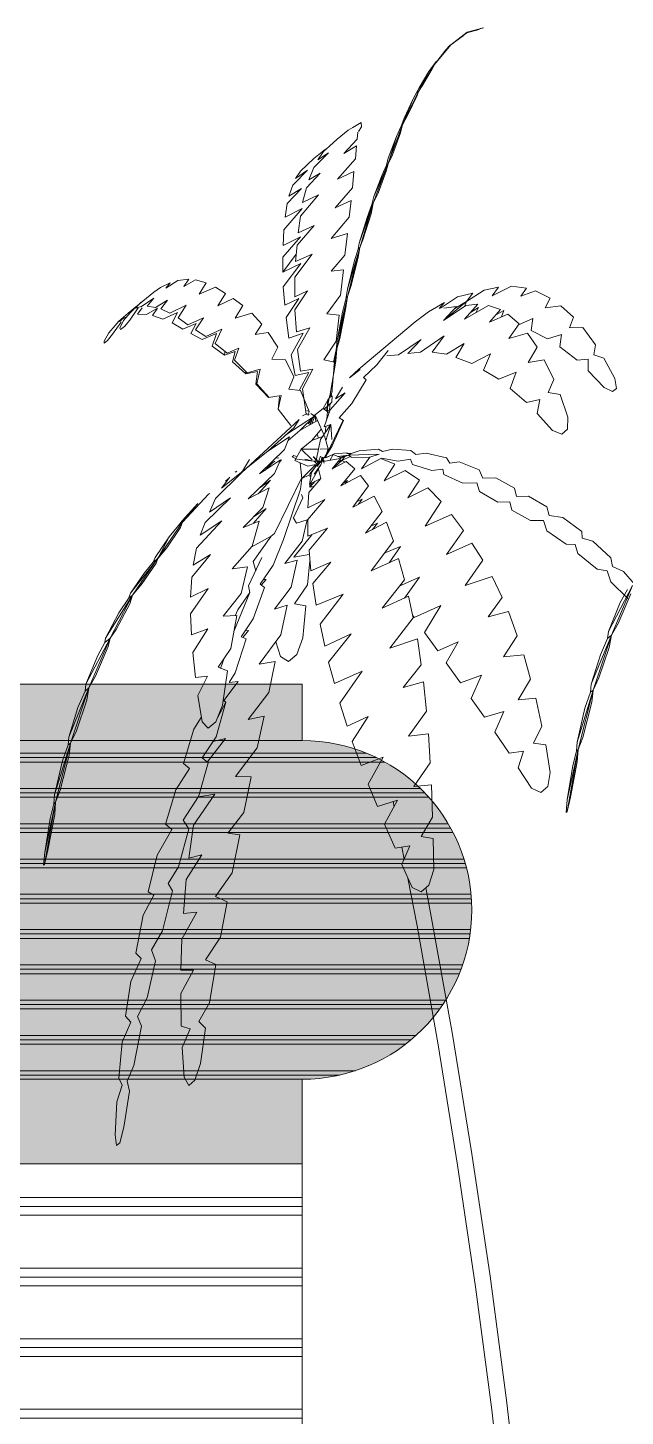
# Model space of a CAD drawing. Header units: inches. Extents: x 4 to 844, y 19 to 530.
# Drawn here: x 47.752 to 49.866, y 159.29 to 164.21 of the extents above; entities that cross this region are included whole.
import ezdxf

# ---------------------------------------------------------------- set-up
doc = ezdxf.new("R2010")
doc.units = ezdxf.units.IN
doc.header["$MEASUREMENT"] = 0
doc.layers.add('HH9B', color=103, linetype='Continuous')

msp = doc.modelspace()

# ---------------------------------------------------------------- hatches: boundary and pattern name
at = {"lineweight": 0, "true_color": 0x293189}
h = msp.add_hatch(color=177, dxfattribs=at)
h.dxf.hatch_style = 1
h.paths.add_polyline_path([(48.72299, 161.88397), (18.32299, 161.88397), (18.32299, 161.68397), (48.72299, 161.68397)])
h.paths.add_polyline_path([(48.72299, 160.48397), (18.32299, 160.48397), (18.32299, 160.18397), (48.72299, 160.18397)])
at = {"lineweight": 0}
h = msp.add_hatch(color=256, dxfattribs=at)
h.dxf.hatch_style = 1
h.paths.add_polyline_path([(48.72299, 160.48397, 1), (48.72299, 161.68397), (18.32299, 161.68397, 1), (18.32299, 160.48397)])
at = {"lineweight": 0, "true_color": 0x4554a5}
h = msp.add_hatch(dxfattribs=at)
h.set_pattern_fill('PLAST', color=175, scale=0.5)
h.set_pattern_definition([(0, (-119.41496, 135.10793), (0, 0.125), []), (0, (-119.41496, 135.12356), (0, 0.125), []), (0, (-119.41496, 135.13918), (0, 0.125), [])])
h.paths.add_polyline_path([(48.72299, 160.48397, 1), (48.72299, 161.68397), (18.32299, 161.68397, 1), (18.32299, 160.48397)])
at = {"lineweight": 0, "true_color": 0x293189}
h = msp.add_hatch(dxfattribs=at)
h.set_pattern_fill('PLAST', color=177)
h.set_pattern_definition([(0, (-120.44203, 117.00182), (0, 0.25), []), (0, (-120.44203, 117.03307), (0, 0.25), []), (0, (-120.44203, 117.06432), (0, 0.25), [])])
h.paths.add_polyline_path([(18.32299, 160.18397), (18.32299, 157.18397), (48.72299, 157.18397), (48.72299, 160.18397)])
h.paths.add_polyline_path([(39.52299, 159.38397), (43.52299, 159.38397), (43.52299, 158.18397), (39.52299, 158.18397)], flags=16)
h.paths.add_polyline_path([(39.57299, 159.33397), (43.47299, 159.33397), (43.47299, 158.23397), (39.57299, 158.23397)], flags=0)
h.paths.add_polyline_path([(28.82299, 159.38397), (28.82299, 158.18397), (27.82299, 158.18397), (27.82299, 159.38397)], flags=16)
h.paths.add_polyline_path([(28.77299, 159.33397), (28.77299, 158.23397), (27.87299, 158.23397), (27.87299, 159.33397)], flags=0)
h.paths.add_polyline_path([(26.82299, 159.38397), (26.82299, 158.18397), (24.82299, 158.18397), (24.82299, 159.38397)], flags=16)
h.paths.add_polyline_path([(26.77299, 159.33397), (26.77299, 158.23397), (24.87299, 158.23397), (24.87299, 159.33397)], flags=0)
h.paths.add_polyline_path([(45.52299, 159.38397), (47.52299, 159.38397), (47.52299, 158.18397), (45.52299, 158.18397)], flags=16)
h.paths.add_polyline_path([(45.57299, 159.33397), (47.47299, 159.33397), (47.47299, 158.23397), (45.57299, 158.23397)], flags=0)
h.paths.add_polyline_path([(23.82299, 159.38397), (23.82299, 158.18397), (21.82299, 158.18397), (21.82299, 159.38397)], flags=16)
h.paths.add_polyline_path([(23.77299, 159.33397), (23.77299, 158.23397), (21.87299, 158.23397), (21.87299, 159.33397)], flags=0)
h.paths.add_polyline_path([(20.82299, 159.38397), (20.82299, 158.18397), (18.82299, 158.18397), (18.82299, 159.38397)], flags=16)
h.paths.add_polyline_path([(20.77299, 159.33397), (20.77299, 158.23397), (18.87299, 158.23397), (18.87299, 159.33397)], flags=0)

# ---------------------------------------------------------------- linework, layer by layer
at = {"lineweight": 0}
for p, q in [((18.32299, 161.88397), (48.72299, 161.88397)), ((48.72299, 161.88397), (48.72299, 161.68397)), ((18.32299, 161.68397), (48.72299, 161.68397)), ((18.32299, 160.48397), (48.72299, 160.48397)), ((18.32299, 160.48397), (48.72299, 160.48397)), ((18.32299, 160.18397), (48.72299, 160.18397))]:
    msp.add_line(p, q, dxfattribs=at)
at = {"color": 40, "lineweight": 0, "true_color": 0xf8d731}
msp.add_line((48.72299, 160.48397), (48.72299, 156.73397), dxfattribs=at)
at = {"lineweight": 0}
msp.add_arc((48.72299, 161.08397), 0.6, 270, 90, dxfattribs=at)
at = {"layer": 'HH9B', "lineweight": 0}
for p, q in [((49.24574, 164.14669), (49.29207, 164.18147)), ((49.30531, 164.19157), (49.24795, 164.14782)), ((49.24869, 164.14894), (49.30678, 164.19381)), ((49.30678, 164.19381), (49.29869, 164.18708)), ((49.34942, 164.20391), (49.30531, 164.19157)), ((49.30531, 164.19157), (49.30678, 164.19381)), ((49.30678, 164.19381), (49.36413, 164.20952)), ((49.36413, 164.20952), (49.3531, 164.20728)), ((49.36413, 164.20952), (49.36266, 164.2084)), ((49.36266, 164.2084), (49.36413, 164.20952)), ((49.19059, 164.07938), (49.24869, 164.14894)), ((49.23104, 164.13099), (49.19059, 164.07938)), ((49.24574, 164.14669), (49.23104, 164.13099)), ((49.19059, 164.07938), (49.13397, 163.98402)), ((49.17148, 164.0547), (49.19795, 164.09172)), ((49.18324, 164.06367), (49.19059, 164.07938)), ((49.19059, 164.07938), (49.18618, 164.07489)), ((49.19059, 164.07938), (49.20898, 164.1007)), ((49.13397, 163.98402), (49.17148, 164.0547)), ((49.13692, 163.99636), (49.17148, 164.0547)), ((49.14942, 164.00758), (49.18324, 164.06367)), ((49.07809, 163.86509), (49.13397, 163.98402)), ((49.12956, 163.96943), (49.09721, 163.90099)), ((49.11559, 163.95821), (49.13692, 163.99636)), ((49.13397, 163.98402), (49.12736, 163.97953)), ((49.13397, 163.98402), (49.12956, 163.96943)), ((49.14942, 164.00758), (49.13397, 163.98402)), ((49.07809, 163.86509), (49.11559, 163.95821)), ((49.08324, 163.88865), (49.11559, 163.95821)), ((48.93176, 163.87407), (48.90235, 163.85612)), ((48.93323, 163.85836), (48.93176, 163.87407)), ((49.08324, 163.88865), (49.07294, 163.86061)), ((49.09721, 163.90099), (49.07809, 163.86509)), ((48.88544, 163.84714), (48.84646, 163.81461)), ((48.88544, 163.84714), (48.90235, 163.85612)), ((48.92, 163.83929), (48.91779, 163.81461)), ((48.93323, 163.85836), (48.9222, 163.84153)), ((48.97441, 163.58798), (49.07809, 163.86509)), ((49.02662, 163.7271), (49.05677, 163.8247)), ((49.05677, 163.8247), (49.02735, 163.74729)), ((49.07074, 163.83705), (49.04206, 163.75963)), ((49.05677, 163.8247), (49.07294, 163.86061)), ((49.07809, 163.86509), (49.07074, 163.83705)), ((49.07294, 163.86061), (49.07809, 163.86509)), ((48.80529, 163.77983), (48.76411, 163.74617)), ((48.77808, 163.74168), (48.79867, 163.77085)), ((48.79867, 163.77085), (48.81926, 163.78993)), ((48.80455, 163.77646), (48.80529, 163.77983)), ((48.81926, 163.78993), (48.84646, 163.81461)), ((48.91779, 163.81461), (48.86999, 163.76412)), ((48.86999, 163.76412), (48.91485, 163.79105)), ((48.91117, 163.74505), (48.91485, 163.79105)), ((48.76411, 163.74617), (48.71631, 163.70129)), ((48.76411, 163.71476), (48.81558, 163.76637)), ((48.81558, 163.76637), (48.77808, 163.74168)), ((48.84793, 163.67325), (48.91117, 163.74505)), ((49.02662, 163.7271), (48.97662, 163.61154)), ((49.00529, 163.68895), (49.02074, 163.72261)), ((49.02662, 163.7271), (49.02, 163.70129)), ((49.02735, 163.74729), (49.02074, 163.72261)), ((49.02074, 163.72261), (49.02662, 163.7271)), ((49.04206, 163.75963), (49.02662, 163.7271)), ((48.6891, 163.65193), (48.74131, 163.70466)), ((48.74131, 163.70466), (48.6994, 163.67549)), ((48.71631, 163.70129), (48.6994, 163.67549)), ((48.78617, 163.69456), (48.73764, 163.64295)), ((48.74646, 163.671), (48.76411, 163.71476)), ((48.78617, 163.69456), (48.74646, 163.671)), ((48.90602, 163.70017), (48.84793, 163.67325)), ((48.90602, 163.70017), (48.90088, 163.64295)), ((48.97662, 163.61154), (49.00529, 163.68895)), ((49.02, 163.70129), (48.99132, 163.62388)), ((48.66999, 163.58686), (48.71999, 163.63959)), ((48.67587, 163.61266), (48.6891, 163.65193)), ((48.71999, 163.63959), (48.67587, 163.61266)), ((48.7244, 163.59023), (48.73764, 163.64295)), ((48.90088, 163.64295), (48.83985, 163.57115)), ((48.99132, 163.62388), (48.97441, 163.58798)), ((48.66263, 163.53862), (48.66999, 163.58686)), ((48.71631, 163.54198), (48.78028, 163.61715)), ((48.78028, 163.61715), (48.7244, 163.59023)), ((48.83985, 163.57115), (48.89647, 163.59808)), ((48.88323, 163.28282), (48.97441, 163.58798)), ((48.88911, 163.53862), (48.89647, 163.59808)), ((48.97441, 163.58798), (48.92441, 163.44662)), ((48.95235, 163.5375), (48.96926, 163.58349)), ((48.97441, 163.58798), (48.96632, 163.54984)), ((48.96926, 163.58349), (48.97662, 163.61154)), ((48.97441, 163.58798), (48.96926, 163.58349)), ((48.65822, 163.49374), (48.72293, 163.56891)), ((48.72293, 163.56891), (48.66263, 163.53862)), ((48.70896, 163.48252), (48.71631, 163.54198)), ((48.82514, 163.46345), (48.88911, 163.53862)), ((48.92441, 163.44662), (48.95235, 163.5375)), ((48.96632, 163.54984), (48.93764, 163.45784)), ((48.65822, 163.49374), (48.65601, 163.43764)), ((48.76558, 163.50945), (48.70455, 163.43877)), ((48.70896, 163.48252), (48.76558, 163.50945)), ((48.82514, 163.46345), (48.88323, 163.48028)), ((48.88323, 163.48028), (48.87367, 163.40399)), ((48.65454, 163.39726), (48.71705, 163.46906)), ((48.65601, 163.43764), (48.71705, 163.46906)), ((48.70455, 163.43877), (48.6994, 163.38155)), ((48.92735, 163.43091), (48.88323, 163.25702)), ((48.92441, 163.44662), (48.92073, 163.4253)), ((48.92073, 163.4253), (48.92735, 163.43091)), ((48.92147, 163.39613), (48.92735, 163.43091)), ((48.93764, 163.45784), (48.92735, 163.43091)), ((48.7016, 163.40735), (48.65454, 163.3434)), ((48.65454, 163.3434), (48.65454, 163.39726)), ((48.69646, 163.32545), (48.75822, 163.40735)), ((48.6994, 163.38155), (48.75822, 163.40735)), ((48.82587, 163.34677), (48.87367, 163.40399)), ((48.90823, 163.38492), (48.88323, 163.28282)), ((48.89499, 163.29292), (48.92147, 163.39613)), ((48.92073, 163.4253), (48.90823, 163.38492)), ((48.71852, 163.37482), (48.65454, 163.3434)), ((48.65601, 163.2918), (48.71852, 163.37482)), ((48.86926, 163.35238), (48.82587, 163.34677)), ((48.85896, 163.26263), (48.86926, 163.35238)), ((48.22144, 163.28955), (48.19717, 163.27272)), ((48.256, 163.30638), (48.22144, 163.28955)), ((48.28321, 163.31423), (48.23982, 163.28731)), ((48.23982, 163.28731), (48.256, 163.30638)), ((48.32218, 163.31872), (48.28321, 163.31423)), ((48.30379, 163.29292), (48.32218, 163.31872)), ((48.34497, 163.31648), (48.30379, 163.29292)), ((48.38321, 163.30638), (48.34497, 163.31648)), ((48.35821, 163.26599), (48.38321, 163.30638)), ((48.35821, 163.26599), (48.41556, 163.29067)), ((48.41556, 163.29067), (48.45159, 163.26824)), ((48.66116, 163.22673), (48.65601, 163.2918)), ((48.69646, 163.2559), (48.69646, 163.32545)), ((48.87882, 163.25365), (48.88323, 163.28282)), ((48.88323, 163.25702), (48.89499, 163.29292)), ((49.30383, 163.23907), (49.36634, 163.27946)), ((49.41781, 163.29067), (49.36634, 163.27946)), ((49.4634, 163.29404), (49.39501, 163.25926)), ((49.41781, 163.29067), (49.39501, 163.25926)), ((49.51634, 163.28731), (49.4634, 163.29404)), ((49.49649, 163.25814), (49.51634, 163.28731)), ((48.19717, 163.27272), (48.10673, 163.19868)), ((48.11408, 163.1998), (48.15452, 163.23794)), ((48.15452, 163.22224), (48.19791, 163.25141)), ((48.19791, 163.25141), (48.17438, 163.22336)), ((48.2457, 163.24468), (48.20306, 163.21887)), ((48.22217, 163.21326), (48.2457, 163.24468)), ((48.42439, 163.22448), (48.45159, 163.26824)), ((48.47807, 163.25029), (48.42439, 163.22448)), ((48.47807, 163.25029), (48.51263, 163.2256)), ((48.71043, 163.25029), (48.66116, 163.22673)), ((48.66557, 163.18297), (48.71043, 163.25029)), ((48.69646, 163.2559), (48.74205, 163.27721)), ((48.74205, 163.27721), (48.69719, 163.2099)), ((48.85896, 163.26263), (48.81043, 163.19643)), ((48.88323, 163.25702), (48.84573, 163.0719)), ((48.84646, 163.10107), (48.88323, 163.25702)), ((48.86558, 163.20204), (48.87882, 163.25365)), ((48.88323, 163.25702), (48.87661, 163.21102)), ((48.88323, 163.25702), (48.87882, 163.25365)), ((49.17001, 163.20317), (49.22589, 163.2357)), ((49.22589, 163.2357), (49.20751, 163.21438)), ((49.27295, 163.2559), (49.21268, 163.21562)), ((49.30383, 163.23907), (49.25016, 163.19419)), ((49.26266, 163.21438), (49.30383, 163.23907)), ((49.32663, 163.26936), (49.27295, 163.2559)), ((49.29722, 163.22224), (49.30383, 163.23907)), ((49.34428, 163.23009), (49.29722, 163.17736)), ((49.34428, 163.23009), (49.30236, 163.2256)), ((49.30383, 163.23907), (49.32663, 163.26936)), ((49.5487, 163.27721), (49.49649, 163.25814)), ((49.60017, 163.25141), (49.5487, 163.27721)), ((49.58326, 163.21663), (49.60017, 163.25141)), ((48.10673, 163.19868), (48.07437, 163.16951)), ((48.07658, 163.16839), (48.09202, 163.18185)), ((48.08982, 163.17287), (48.11408, 163.1998)), ((48.09202, 163.18185), (48.10011, 163.18409)), ((48.14202, 163.21663), (48.11335, 163.174)), ((48.13541, 163.22112), (48.12879, 163.21663)), ((48.14202, 163.21663), (48.1332, 163.21551)), ((48.15452, 163.22224), (48.13467, 163.21663)), ((48.15599, 163.21775), (48.13982, 163.19531)), ((48.13982, 163.19531), (48.17217, 163.19307)), ((48.17217, 163.19307), (48.21041, 163.21551)), ((48.20306, 163.21887), (48.17438, 163.22336)), ((48.21041, 163.21551), (48.1935, 163.1897)), ((48.22953, 163.17736), (48.1935, 163.1897)), ((48.25453, 163.19868), (48.22217, 163.21326)), ((48.22953, 163.17736), (48.281, 163.20092)), ((48.25453, 163.19868), (48.31188, 163.22673)), ((48.281, 163.20092), (48.26262, 163.1639)), ((48.31188, 163.22673), (48.28394, 163.18185)), ((48.28394, 163.18185), (48.3185, 163.15717)), ((48.3185, 163.15717), (48.37292, 163.18185)), ((48.37292, 163.18185), (48.34497, 163.13922)), ((48.51263, 163.2256), (48.48542, 163.18073)), ((48.48542, 163.18073), (48.54425, 163.19868)), ((48.54425, 163.19868), (48.57954, 163.15941)), ((48.67587, 163.11005), (48.66557, 163.18297)), ((48.70234, 163.13248), (48.69719, 163.2099)), ((48.81043, 163.19643), (48.85308, 163.19082)), ((48.84279, 163.09883), (48.85308, 163.19082)), ((48.84646, 163.10107), (48.86558, 163.20204)), ((48.87661, 163.21102), (48.85602, 163.10892)), ((49.12221, 163.16726), (49.17001, 163.20317)), ((49.30236, 163.2256), (49.22295, 163.17175)), ((49.22295, 163.17175), (49.26927, 163.22224)), ((49.26927, 163.22224), (49.22442, 163.21551)), ((49.25016, 163.19419), (49.23324, 163.18297)), ((49.24354, 163.18521), (49.25016, 163.19419)), ((49.29722, 163.17736), (49.38178, 163.2256)), ((49.31854, 163.20092), (49.34648, 163.21887)), ((49.34648, 163.21887), (49.33766, 163.1998)), ((49.38178, 163.2256), (49.42443, 163.21102)), ((49.42443, 163.21102), (49.38619, 163.16614)), ((49.38619, 163.16614), (49.45016, 163.19531)), ((49.40825, 163.19195), (49.43619, 163.20765)), ((49.43619, 163.20765), (49.4281, 163.18521)), ((49.45016, 163.19531), (49.49061, 163.16053)), ((49.4884, 163.15717), (49.53914, 163.17961)), ((49.53326, 163.13697), (49.53914, 163.17961)), ((49.63841, 163.22448), (49.58326, 163.21663)), ((49.68253, 163.18409), (49.63841, 163.22448)), ((49.66855, 163.14595), (49.68253, 163.18409)), ((48.03834, 163.12912), (48.06114, 163.15492)), ((48.05158, 163.12351), (48.08173, 163.16614)), ((48.07437, 163.16951), (48.06114, 163.15492)), ((48.08173, 163.16614), (48.07658, 163.16839)), ((48.07732, 163.14483), (48.08982, 163.17287)), ((48.07732, 163.14483), (48.08026, 163.14034)), ((48.08026, 163.14034), (48.09423, 163.15156)), ((48.11335, 163.174), (48.09423, 163.15156)), ((48.26262, 163.1639), (48.30012, 163.14146)), ((48.30012, 163.14146), (48.34791, 163.16165)), ((48.34791, 163.16165), (48.3288, 163.12575)), ((48.34497, 163.13922), (48.38174, 163.11566)), ((48.38174, 163.11566), (48.43836, 163.14146)), ((48.41483, 163.09097), (48.43836, 163.14146)), ((48.55675, 163.12239), (48.57954, 163.15941)), ((48.70234, 163.13248), (48.7494, 163.14595)), ((48.7494, 163.14595), (48.70675, 163.06966)), ((48.92367, 163.0001), (49.12221, 163.16726)), ((49.45384, 163.10892), (49.49061, 163.16053)), ((49.59135, 163.1078), (49.53326, 163.13697)), ((49.71635, 163.14707), (49.66855, 163.14595)), ((49.76121, 163.08649), (49.71635, 163.14707)), ((48.02217, 163.09883), (48.03834, 163.12912)), ((48.02217, 163.0921), (48.0332, 163.10107)), ((48.02217, 163.09883), (48.02217, 163.0921)), ((48.0332, 163.10107), (48.05158, 163.12351)), ((48.3288, 163.12575), (48.3685, 163.10556)), ((48.3685, 163.10556), (48.41924, 163.12575)), ((48.41924, 163.12575), (48.4038, 163.08088)), ((48.45674, 163.05619), (48.41483, 163.09097)), ((48.60234, 163.13024), (48.55675, 163.12239)), ((48.6369, 163.07751), (48.60234, 163.13024)), ((48.72661, 163.12688), (48.67587, 163.11005)), ((48.68396, 163.05059), (48.72661, 163.12688)), ((48.84279, 163.09883), (48.7994, 163.03263)), ((48.84646, 163.10107), (48.84279, 163.06854)), ((48.84573, 163.0719), (48.85602, 163.10892)), ((49.06412, 163.05059), (49.14353, 163.10556)), ((49.09647, 163.05507), (49.14353, 163.10556)), ((49.22515, 163.1179), (49.14133, 163.06068)), ((49.22515, 163.1179), (49.18251, 163.05956)), ((49.23398, 163.05283), (49.29648, 163.09097)), ((49.29648, 163.09097), (49.26633, 163.04161)), ((49.52075, 163.12688), (49.45384, 163.10892)), ((49.55384, 163.07751), (49.52075, 163.12688)), ((49.64061, 163.12239), (49.59135, 163.1078)), ((49.64061, 163.12239), (49.63473, 163.07863)), ((49.75459, 163.05059), (49.76121, 163.08649)), ((48.4038, 163.08088), (48.44792, 163.04946)), ((48.44792, 163.04946), (48.48542, 163.06293)), ((48.44865, 163.0618), (48.44792, 163.04946)), ((48.49866, 163.07415), (48.45674, 163.05619)), ((48.47586, 163.0259), (48.48542, 163.06293)), ((48.48321, 163.03151), (48.49866, 163.07415)), ((48.61557, 163.03488), (48.6369, 163.07751)), ((48.61557, 163.03488), (48.66337, 163.03263)), ((48.66337, 163.03263), (48.69278, 162.97317)), ((48.69793, 162.97766), (48.68396, 163.05059)), ((48.70675, 163.06966), (48.71631, 162.99225)), ((48.7994, 163.03263), (48.8369, 163.02478)), ((48.84279, 163.06854), (48.83323, 163.02478)), ((48.8347, 163.00683), (48.84573, 163.0719)), ((48.84573, 163.0719), (48.83617, 163.02142)), ((48.84132, 163.02815), (48.84573, 163.0719)), ((48.84279, 163.06854), (48.84573, 163.0719)), ((48.98691, 163.01581), (49.02662, 163.06629)), ((49.02221, 163.04722), (49.06412, 163.05059)), ((49.14133, 163.06068), (49.09647, 163.05507)), ((49.18251, 163.05956), (49.23398, 163.05283)), ((49.26633, 163.04161), (49.32295, 163.02029)), ((49.32295, 163.02029), (49.38913, 163.05395)), ((49.36487, 162.99673), (49.38913, 163.05395)), ((49.52223, 163.02366), (49.55384, 163.07751)), ((49.57958, 163.03263), (49.52223, 163.02366)), ((49.61341, 162.96308), (49.57958, 163.03263)), ((49.63473, 163.07863), (49.69576, 163.03151)), ((49.73473, 163.03488), (49.69576, 163.03151)), ((49.73473, 163.03488), (49.73547, 162.99449)), ((49.78988, 163.03937), (49.75459, 163.05059)), ((49.82886, 162.96644), (49.78988, 163.03937)), ((48.52366, 162.98327), (48.47586, 163.0259)), ((48.52807, 162.98664), (48.48321, 163.03151)), ((48.52366, 162.98327), (48.5641, 162.99112)), ((48.52366, 162.99), (48.52366, 162.98327)), ((48.57366, 163.0001), (48.52807, 162.98664)), ((48.5641, 162.99112), (48.55895, 162.94625)), ((48.56189, 162.94849), (48.57366, 163.0001)), ((48.74572, 162.98776), (48.69793, 162.97766)), ((48.7119, 162.92381), (48.74572, 162.98776)), ((48.71631, 162.99225), (48.76043, 163.0001)), ((48.76043, 163.0001), (48.72366, 162.93054)), ((48.84132, 163.02815), (48.8222, 162.91147)), ((48.8369, 163.02478), (48.82734, 162.91596)), ((48.88985, 162.96869), (48.92367, 163.0001)), ((48.92808, 162.99898), (48.88985, 162.96869)), ((48.98691, 163.01581), (48.93985, 162.96981)), ((49.41854, 162.9642), (49.36487, 162.99673)), ((49.48031, 162.98888), (49.41854, 162.9642)), ((49.45899, 162.93166), (49.48031, 162.98888)), ((49.73547, 162.99449), (49.79135, 162.93503)), ((48.55895, 162.94625), (48.60381, 162.89913)), ((48.60528, 162.90025), (48.56189, 162.94849)), ((48.67513, 162.92942), (48.69278, 162.97317)), ((48.86558, 162.93615), (48.84058, 162.89464)), ((48.94941, 162.96195), (48.89867, 162.87781)), ((48.94941, 162.96195), (48.93985, 162.96981)), ((49.59355, 162.91708), (49.61341, 162.96308)), ((49.79135, 162.93503), (49.82077, 162.92044)), ((49.83474, 162.93166), (49.82886, 162.96644)), ((48.60381, 162.89913), (48.60307, 162.90137)), ((48.60381, 162.89913), (48.64793, 162.90698)), ((48.64793, 162.90698), (48.63763, 162.85874)), ((48.64204, 162.90249), (48.63763, 162.85874)), ((48.71631, 162.92381), (48.67513, 162.92942)), ((48.74719, 162.84976), (48.71631, 162.92381)), ((48.72366, 162.93054), (48.7369, 162.84079)), ((48.82734, 162.91596), (48.79646, 162.86098)), ((48.81779, 162.89913), (48.81043, 162.85088)), ((48.81264, 162.87332), (48.81411, 162.8924)), ((48.8222, 162.91147), (48.81411, 162.87557)), ((48.81926, 162.89913), (48.82882, 162.90586)), ((48.8222, 162.85537), (48.87514, 162.91596)), ((48.82661, 162.91483), (48.82587, 162.90361)), ((48.82882, 162.92157), (48.82734, 162.92044)), ((48.82734, 162.91596), (48.82808, 162.91708)), ((48.82882, 162.90586), (48.82734, 162.88342)), ((48.82808, 162.91708), (48.82882, 162.92157)), ((48.84058, 162.89464), (48.87514, 162.91596)), ((49.51634, 162.8823), (49.45899, 162.93166)), ((49.56414, 162.8924), (49.51634, 162.8823)), ((49.55384, 162.84303), (49.56414, 162.8924)), ((49.63547, 162.91035), (49.59355, 162.91708)), ((49.66341, 162.82957), (49.63547, 162.91035)), ((49.83474, 162.93166), (49.82077, 162.92044)), ((48.63763, 162.85874), (48.63763, 162.85762)), ((48.63763, 162.85762), (48.68249, 162.8004)), ((48.63763, 162.85762), (48.63763, 162.85762)), ((48.72366, 162.83406), (48.73984, 162.84303)), ((48.7369, 162.84079), (48.73764, 162.84079)), ((48.73764, 162.84079), (48.74793, 162.83967)), ((48.73911, 162.85313), (48.74719, 162.84976)), ((48.74719, 162.84976), (48.74352, 162.8363)), ((48.75308, 162.84303), (48.76631, 162.83293)), ((48.76925, 162.83742), (48.75675, 162.80601)), ((48.75896, 162.83742), (48.76925, 162.83742)), ((48.76411, 162.83406), (48.79646, 162.86098)), ((48.77073, 162.81386), (48.76925, 162.83742)), ((48.76925, 162.83742), (48.7847, 162.8004)), ((48.79646, 162.86098), (48.81852, 162.84528)), ((48.80014, 162.85762), (48.82734, 162.88342)), ((48.80087, 162.79591), (48.8222, 162.85537)), ((48.80896, 162.85201), (48.81264, 162.87332)), ((48.81411, 162.87557), (48.81117, 162.83293)), ((48.81117, 162.84976), (48.81411, 162.87557)), ((48.82514, 162.85874), (48.8119, 162.85088)), ((48.81411, 162.87557), (48.81264, 162.87332)), ((48.82146, 162.87781), (48.81999, 162.85537)), ((48.89867, 162.87781), (48.85382, 162.82732)), ((49.60826, 162.78245), (49.55384, 162.84303)), ((48.7119, 162.82171), (48.50821, 162.63211)), ((48.6016, 162.70952), (48.69425, 162.79367)), ((48.76631, 162.83293), (48.66484, 162.76674)), ((48.69425, 162.79367), (48.7119, 162.82171)), ((48.70675, 162.81162), (48.70602, 162.81274)), ((48.76631, 162.83293), (48.71411, 162.78245)), ((48.71411, 162.78245), (48.77734, 162.81835)), ((48.72072, 162.78806), (48.72219, 162.78918)), ((48.72146, 162.78581), (48.72072, 162.78806)), ((48.72219, 162.78918), (48.72366, 162.78806)), ((48.75161, 162.80376), (48.74058, 162.80825)), ((48.75602, 162.81611), (48.74425, 162.80713)), ((48.75087, 162.80376), (48.7597, 162.8262)), ((48.79131, 162.78806), (48.75675, 162.74767)), ((48.77734, 162.81835), (48.7994, 162.76786)), ((48.8244, 162.80376), (48.78764, 162.75103)), ((48.8244, 162.80376), (48.80087, 162.79591)), ((48.80381, 162.77347), (48.80676, 162.79703)), ((48.80602, 162.74767), (48.8244, 162.80376)), ((48.80896, 162.81947), (48.81117, 162.83293)), ((48.81852, 162.79591), (48.81926, 162.80152)), ((48.86632, 162.81723), (48.8222, 162.72411)), ((48.8244, 162.80376), (48.82734, 162.75103)), ((48.82882, 162.7286), (48.86852, 162.81835)), ((48.85382, 162.82732), (48.86852, 162.81835)), ((49.64135, 162.77011), (49.66194, 162.78694)), ((49.66194, 162.78694), (49.66341, 162.82957)), ((48.6016, 162.70952), (48.67807, 162.76001)), ((48.66043, 162.71513), (48.67807, 162.76001)), ((48.67293, 162.74767), (48.71411, 162.78245)), ((48.71558, 162.78357), (48.71558, 162.78245)), ((48.71631, 162.78357), (48.71705, 162.78469)), ((48.71925, 162.71626), (48.75675, 162.74767)), ((48.75675, 162.74767), (48.80161, 162.76338)), ((48.78764, 162.75103), (48.77293, 162.6826)), ((48.77587, 162.77011), (48.78102, 162.75552)), ((48.80161, 162.76338), (48.81484, 162.71738)), ((49.64135, 162.77011), (49.60826, 162.78245)), ((48.6016, 162.70952), (48.43689, 162.57826)), ((48.57145, 162.62875), (48.66043, 162.71513)), ((48.62293, 162.7286), (48.63469, 162.73084)), ((48.6869, 162.68933), (48.69278, 162.69382)), ((48.70381, 162.68148), (48.6869, 162.68933)), ((48.69278, 162.69382), (48.70455, 162.68933)), ((48.69719, 162.67587), (48.71925, 162.71626)), ((48.71778, 162.71401), (48.71852, 162.71513)), ((48.75822, 162.67923), (48.71925, 162.71626)), ((48.78028, 162.71626), (48.71925, 162.71626)), ((48.76117, 162.68933), (48.7744, 162.67811)), ((48.76264, 162.69045), (48.7722, 162.67587)), ((48.78175, 162.67474), (48.78764, 162.69157)), ((48.81484, 162.71738), (48.7869, 162.71626)), ((48.79058, 162.67587), (48.79205, 162.68933)), ((48.79573, 162.68148), (48.79573, 162.68821)), ((48.7972, 162.68035), (48.8222, 162.72411)), ((48.81484, 162.71738), (48.80381, 162.68596)), ((48.80602, 162.69045), (48.8119, 162.70167)), ((48.80676, 162.68709), (48.80602, 162.69157)), ((48.83543, 162.69943), (48.80676, 162.68596)), ((48.83249, 162.69718), (48.80676, 162.68709)), ((48.8119, 162.70167), (48.82882, 162.7286)), ((48.8222, 162.67811), (48.83249, 162.69718)), ((48.82808, 162.73645), (48.82882, 162.7286)), ((48.83249, 162.69718), (48.86043, 162.68596)), ((48.88249, 162.70391), (48.83543, 162.69943)), ((48.84867, 162.69045), (48.88691, 162.69494)), ((48.88691, 162.69494), (48.85529, 162.68709)), ((48.85749, 162.68372), (48.88691, 162.69494)), ((48.86338, 162.67587), (48.89205, 162.69045)), ((48.86338, 162.67587), (48.8722, 162.68933)), ((48.88102, 162.70167), (48.88249, 162.70391)), ((48.88102, 162.70167), (48.89573, 162.70167)), ((48.89573, 162.70167), (48.88691, 162.69494)), ((48.88691, 162.69494), (48.995, 162.6983)), ((48.89647, 162.68821), (48.88691, 162.69494)), ((48.92441, 162.71065), (48.89573, 162.70167)), ((48.95823, 162.68709), (48.89647, 162.68821)), ((48.92441, 162.71065), (48.99279, 162.71626)), ((48.93323, 162.6467), (48.96191, 162.68821)), ((48.995, 162.6983), (48.95823, 162.68709)), ((49.00676, 162.7084), (48.99279, 162.71626)), ((49.04206, 162.71626), (49.00676, 162.7084)), ((49.1075, 162.71177), (49.04206, 162.71626)), ((49.1075, 162.71177), (49.12442, 162.69718)), ((49.12442, 162.69718), (49.16118, 162.70279)), ((49.23398, 162.68596), (49.16118, 162.70279)), ((48.48542, 162.63548), (48.4913, 162.63884)), ((48.50821, 162.63211), (48.53689, 162.68035)), ((48.64572, 162.67923), (48.57145, 162.62875)), ((48.61557, 162.66577), (48.59057, 162.64109)), ((48.62587, 162.67362), (48.59351, 162.65006)), ((48.6244, 162.62987), (48.64572, 162.67923)), ((48.62954, 162.68484), (48.63984, 162.68596)), ((48.64131, 162.66913), (48.65013, 162.67811)), ((48.69719, 162.67587), (48.74278, 162.65679)), ((48.76337, 162.67362), (48.70381, 162.68148)), ((48.72146, 162.61304), (48.71558, 162.66801)), ((48.76999, 162.66128), (48.72146, 162.61304)), ((48.73249, 162.68148), (48.76337, 162.67362)), ((48.76484, 162.66128), (48.74278, 162.65679)), ((48.7494, 162.62875), (48.77955, 162.66577)), ((48.78911, 162.66128), (48.75234, 162.59621)), ((48.75602, 162.63323), (48.77587, 162.66353)), ((48.76337, 162.67362), (48.78837, 162.67362)), ((48.77587, 162.6624), (48.76484, 162.66128)), ((48.76484, 162.62762), (48.78911, 162.66128)), ((48.77587, 162.66353), (48.76558, 162.67362)), ((48.77293, 162.6826), (48.77955, 162.66689)), ((48.77514, 162.67362), (48.77808, 162.66913)), ((48.79205, 162.67699), (48.77587, 162.6624)), ((48.78764, 162.67362), (48.77587, 162.66353)), ((48.77587, 162.66353), (48.77808, 162.65343)), ((48.77661, 162.65792), (48.79646, 162.6826)), ((48.78175, 162.67362), (48.77955, 162.66689)), ((48.77955, 162.66689), (48.78028, 162.66689)), ((48.78028, 162.64557), (48.78837, 162.61304)), ((48.78102, 162.6725), (48.7847, 162.67026)), ((48.78323, 162.66913), (48.78323, 162.66913)), ((48.78396, 162.67026), (48.78396, 162.67026)), ((48.7847, 162.67026), (48.78984, 162.67474)), ((48.80381, 162.67362), (48.7869, 162.6725)), ((48.7869, 162.6725), (48.79058, 162.6725)), ((48.78984, 162.67474), (48.78764, 162.67362)), ((48.78911, 162.66128), (48.79573, 162.68035)), ((48.78984, 162.67474), (48.79058, 162.67474)), ((48.79278, 162.67362), (48.80161, 162.67587)), ((48.79573, 162.68035), (48.7972, 162.68035)), ((48.79646, 162.6826), (48.7994, 162.68709)), ((48.79646, 162.6826), (48.79793, 162.67474)), ((48.79793, 162.67474), (48.79867, 162.6725)), ((48.79867, 162.6725), (48.80014, 162.66689)), ((48.80381, 162.67362), (48.85749, 162.68372)), ((48.82146, 162.67699), (48.8222, 162.67811)), ((48.82882, 162.6467), (48.86043, 162.68596)), ((48.87882, 162.6725), (48.82882, 162.6467)), ((48.86338, 162.67587), (48.82955, 162.6467)), ((48.84793, 162.67026), (48.86338, 162.67587)), ((48.86338, 162.67587), (48.85308, 162.67699)), ((48.8597, 162.58611), (48.90897, 162.6467)), ((48.86338, 162.67587), (48.87514, 162.67026)), ((48.87882, 162.6725), (48.90897, 162.6467)), ((48.93323, 162.6467), (49.00162, 162.68372)), ((49.00162, 162.68372), (49.05015, 162.66353)), ((49.00309, 162.68484), (49.06265, 162.67362)), ((49.05015, 162.66353), (49.01265, 162.60406)), ((49.08765, 162.64109), (49.01265, 162.60406)), ((49.06265, 162.67362), (49.10603, 162.68148)), ((49.08765, 162.64109), (49.13839, 162.60631)), ((49.11339, 162.6624), (49.10603, 162.68148)), ((49.18104, 162.64109), (49.11339, 162.6624)), ((49.22001, 162.64557), (49.18104, 162.64109)), ((49.22368, 162.6265), (49.22001, 162.64557)), ((49.24574, 162.66689), (49.23398, 162.68596)), ((49.24574, 162.66689), (49.2781, 162.67138)), ((49.2781, 162.67138), (49.34869, 162.64333)), ((49.34869, 162.64333), (49.36266, 162.61416)), ((48.50821, 162.63211), (48.41556, 162.54124)), ((48.43689, 162.57826), (48.4663, 162.61753)), ((48.45086, 162.60294), (48.46115, 162.6108)), ((48.53175, 162.54011), (48.6244, 162.62987)), ((48.56704, 162.55807), (48.61116, 162.60631)), ((48.61116, 162.60631), (48.57366, 162.5805)), ((48.62513, 162.41783), (48.72117, 162.6157)), ((48.71631, 162.57489), (48.72146, 162.61304)), ((48.72146, 162.61304), (48.74646, 162.62426)), ((48.74646, 162.56255), (48.78837, 162.61304)), ((48.74867, 162.59284), (48.75602, 162.63323)), ((48.78837, 162.61304), (48.74867, 162.59284)), ((48.7494, 162.61977), (48.7494, 162.62875)), ((48.75014, 162.58163), (48.7494, 162.59284)), ((48.76852, 162.60294), (48.75014, 162.58163)), ((48.75749, 162.59733), (48.75014, 162.58163)), ((48.78249, 162.60631), (48.78323, 162.60967)), ((48.78617, 162.60967), (48.78543, 162.6108)), ((48.8597, 162.58611), (48.92955, 162.62314)), ((48.86926, 162.59733), (48.88323, 162.60519)), ((48.87441, 162.59397), (48.88323, 162.60519)), ((48.92955, 162.62314), (48.9575, 162.58611)), ((49.09647, 162.54348), (49.13839, 162.60631)), ((49.22368, 162.6265), (49.29133, 162.59621)), ((49.34134, 162.59733), (49.29133, 162.59621)), ((49.35016, 162.56592), (49.34134, 162.59733)), ((49.36266, 162.61416), (49.40825, 162.61528)), ((49.40825, 162.61528), (49.47443, 162.57826)), ((48.29938, 162.45822), (48.39277, 162.55807)), ((48.37953, 162.45709), (48.46851, 162.54348)), ((48.39203, 162.55582), (48.39497, 162.56031)), ((48.39277, 162.55807), (48.39203, 162.55582)), ((48.39424, 162.49299), (48.46851, 162.54348)), ((48.41556, 162.54124), (48.39424, 162.49299)), ((48.60601, 162.57938), (48.53175, 162.54011)), ((48.58322, 162.50982), (48.60601, 162.57938)), ((48.65675, 162.39651), (48.71631, 162.57489)), ((48.72514, 162.5446), (48.69157, 162.47347)), ((48.72072, 162.55582), (48.72514, 162.5446)), ((48.74278, 162.5087), (48.74646, 162.56255)), ((48.75014, 162.58163), (48.76411, 162.58387)), ((48.9575, 162.58611), (48.90161, 162.51095)), ((48.90161, 162.51095), (48.97809, 162.55021)), ((48.97809, 162.55021), (49.00603, 162.49524)), ((49.16706, 162.57938), (49.09647, 162.54348)), ((49.16706, 162.57938), (49.21486, 162.53114)), ((49.35016, 162.56592), (49.41487, 162.5289)), ((49.47443, 162.57826), (49.48105, 162.54909)), ((49.48105, 162.54909), (49.5237, 162.55021)), ((49.5237, 162.55021), (49.5884, 162.51207)), ((48.3538, 162.52441), (48.29791, 162.4627)), ((48.29938, 162.45822), (48.3538, 162.52441)), ((48.58322, 162.50982), (48.51336, 162.43914)), ((48.59498, 162.50646), (48.55086, 162.45373)), ((48.55233, 162.47841), (48.59498, 162.50646)), ((48.80234, 162.53787), (48.74278, 162.5087)), ((48.74278, 162.46719), (48.80234, 162.53787)), ((48.77073, 162.50197), (48.76999, 162.49973)), ((48.93544, 162.53899), (48.91558, 162.53002)), ((48.9222, 162.52104), (48.93544, 162.53899)), ((49.00603, 162.49524), (48.9472, 162.41895)), ((49.21486, 162.53114), (49.15751, 162.44363)), ((49.41487, 162.5289), (49.45825, 162.53002)), ((49.45825, 162.53002), (49.46487, 162.50085)), ((49.46487, 162.50085), (49.53031, 162.46382)), ((49.59723, 162.48178), (49.5884, 162.51207)), ((48.29938, 162.45822), (48.12217, 162.19905)), ((48.25159, 162.40549), (48.28541, 162.44587)), ((48.28541, 162.44587), (48.29791, 162.4627)), ((48.28541, 162.44587), (48.29938, 162.45822)), ((48.29938, 162.45822), (48.29203, 162.43914)), ((48.43836, 162.4627), (48.34865, 162.3651)), ((48.43836, 162.4627), (48.36189, 162.41222)), ((48.36189, 162.41222), (48.37953, 162.45709)), ((48.51336, 162.43914), (48.56998, 162.46158)), ((48.56998, 162.46158), (48.54572, 162.37295)), ((48.69131, 162.47392), (48.70234, 162.45485)), ((48.70234, 162.45485), (48.74058, 162.46607)), ((48.70234, 162.45485), (48.70234, 162.45485)), ((48.74058, 162.46607), (48.72219, 162.3909)), ((48.74278, 162.40773), (48.74278, 162.46719)), ((48.9472, 162.41895), (49.02147, 162.45822)), ((48.96559, 162.44363), (48.98912, 162.45373)), ((48.98912, 162.45373), (48.9722, 162.43241)), ((49.02147, 162.45822), (49.04574, 162.3909)), ((49.25163, 162.48514), (49.15751, 162.44363)), ((49.29354, 162.42792), (49.25163, 162.48514)), ((49.53031, 162.46382), (49.57664, 162.46382)), ((49.5884, 162.4268), (49.57664, 162.46382)), ((49.64576, 162.47392), (49.59723, 162.48178)), ((49.71194, 162.42456), (49.64576, 162.47392)), ((48.20232, 162.33256), (48.25159, 162.40549)), ((48.21188, 162.3292), (48.25159, 162.40549)), ((48.29203, 162.43914), (48.2435, 162.36734)), ((48.54277, 162.36958), (48.61263, 162.40773)), ((48.61263, 162.40773), (48.54939, 162.31798)), ((48.61263, 162.40773), (48.62513, 162.41783)), ((48.65675, 162.39651), (48.61998, 162.30564)), ((48.69352, 162.33368), (48.75749, 162.41334)), ((48.81264, 162.4369), (48.74278, 162.40773)), ((48.74719, 162.35837), (48.81264, 162.4369)), ((49.23324, 162.34266), (49.29354, 162.42792)), ((49.65679, 162.37968), (49.5884, 162.4268)), ((49.71414, 162.401), (49.71194, 162.42456)), ((49.71414, 162.401), (49.75165, 162.3909)), ((48.2435, 162.36734), (48.21188, 162.3292)), ((48.34865, 162.3651), (48.33688, 162.30564)), ((48.54572, 162.37295), (48.47439, 162.29217)), ((48.6619, 162.31124), (48.72219, 162.3909)), ((48.75308, 162.28544), (48.74719, 162.35837)), ((49.04574, 162.3909), (48.96706, 162.28544)), ((49.07074, 162.37183), (49.01338, 162.34827)), ((49.03029, 162.31349), (49.07074, 162.37183)), ((49.32369, 162.38305), (49.23324, 162.34266)), ((49.32369, 162.38305), (49.36192, 162.32359)), ((49.68841, 162.37856), (49.65679, 162.37968)), ((49.68841, 162.37856), (49.6987, 162.34715)), ((49.76635, 162.29105), (49.6987, 162.34715)), ((49.81488, 162.33144), (49.75165, 162.3909)), ((48.21188, 162.3292), (48.11555, 162.20578)), ((48.15599, 162.24056), (48.206, 162.31237)), ((48.16482, 162.27871), (48.1957, 162.31573)), ((48.1957, 162.31573), (48.20232, 162.33256)), ((48.21188, 162.3292), (48.1957, 162.31573)), ((48.206, 162.31237), (48.21188, 162.3292)), ((48.39792, 162.34266), (48.33174, 162.263)), ((48.33688, 162.30564), (48.39792, 162.34266)), ((48.5288, 162.30003), (48.47439, 162.29217)), ((48.50674, 162.20466), (48.5288, 162.30003)), ((48.58028, 162.33256), (48.53248, 162.23271)), ((48.54939, 162.31798), (48.55822, 162.28544)), ((48.61998, 162.30564), (48.57439, 162.23832)), ((48.6619, 162.31124), (48.70528, 162.32359)), ((48.70528, 162.32359), (48.68396, 162.2271)), ((48.74793, 162.34266), (48.69352, 162.33368)), ((48.7494, 162.32134), (48.74131, 162.23608)), ((48.8244, 162.31573), (48.75308, 162.28544)), ((48.76043, 162.24056), (48.8244, 162.31573)), ((48.96706, 162.28544), (49.06412, 162.3292)), ((49.08471, 162.25403), (49.06412, 162.3292)), ((49.30016, 162.23383), (49.36192, 162.32359)), ((49.82077, 162.30115), (49.81488, 162.33144)), ((49.82077, 162.30115), (49.86047, 162.2832)), ((48.11555, 162.20578), (48.16482, 162.27871)), ((48.33174, 162.263), (48.32806, 162.19232)), ((48.59498, 162.25515), (48.57807, 162.23495)), ((48.58616, 162.25515), (48.59498, 162.25515)), ((49.08471, 162.25403), (49.00529, 162.15306)), ((49.13765, 162.263), (49.06633, 162.23047)), ((49.08544, 162.18896), (49.13765, 162.263)), ((49.39501, 162.26525), (49.30016, 162.23383)), ((49.43105, 162.1912), (49.39501, 162.26525)), ((49.80165, 162.28544), (49.76635, 162.29105)), ((49.80165, 162.28544), (49.81562, 162.24617)), ((49.81562, 162.24617), (49.87518, 162.18783)), ((49.91415, 162.22037), (49.86047, 162.2832)), ((48.12217, 162.19905), (48.02658, 162.04647)), ((48.12217, 162.19905), (48.04276, 162.04647)), ((48.1082, 162.18783), (48.11555, 162.20578)), ((48.12217, 162.19905), (48.1082, 162.18783)), ((48.11335, 162.16876), (48.12217, 162.19905)), ((48.12217, 162.19905), (48.15599, 162.24056)), ((48.39056, 162.22261), (48.32733, 162.13286)), ((48.32806, 162.19232), (48.39056, 162.22261)), ((48.50674, 162.20466), (48.44277, 162.12501)), ((48.48101, 162.07003), (48.53763, 162.20803)), ((48.49498, 162.14745), (48.53763, 162.20803)), ((48.53248, 162.23271), (48.53763, 162.20803)), ((48.5891, 162.22598), (48.54939, 162.11491)), ((48.57439, 162.23832), (48.5891, 162.22598)), ((48.62513, 162.14969), (48.68396, 162.2271)), ((48.74131, 162.23608), (48.69499, 162.16876)), ((48.7722, 162.16315), (48.76043, 162.24056)), ((48.7722, 162.16315), (48.86779, 162.20242)), ((48.78617, 162.09696), (48.86779, 162.20242)), ((49.00529, 162.15306), (49.09868, 162.19569)), ((49.09868, 162.19569), (49.11559, 162.11828)), ((49.80675, 162.07086), (49.89204, 162.23354)), ((49.89204, 162.23354), (49.81704, 162.0574)), ((49.84057, 162.09891), (49.88543, 162.20437)), ((49.87366, 162.21896), (49.84866, 162.17296)), ((48.06481, 162.07789), (48.11335, 162.16876)), ((48.07364, 162.13623), (48.1082, 162.18783)), ((48.49498, 162.14745), (48.48616, 162.12613)), ((48.62513, 162.14969), (48.66925, 162.16427)), ((48.66925, 162.16427), (48.64719, 162.05881)), ((48.69499, 162.16876), (48.73543, 162.16091)), ((48.72514, 162.0476), (48.73543, 162.16091)), ((49.11927, 162.12052), (49.21339, 162.16203)), ((49.15603, 162.06667), (49.21339, 162.16203)), ((49.38104, 162.12276), (49.43105, 162.1912)), ((49.84866, 162.17296), (49.80675, 162.07086)), ((48.02658, 162.04647), (48.07364, 162.13623)), ((48.32733, 162.13286), (48.331, 162.05881)), ((48.44277, 162.12501), (48.49204, 162.12725)), ((48.49204, 162.12725), (48.47071, 162.01057)), ((48.54939, 162.11491), (48.50674, 162.05208)), ((49.11559, 162.11828), (49.03324, 162.01169)), ((49.11927, 162.12052), (49.11265, 162.12837)), ((49.45237, 162.14184), (49.38104, 162.12276)), ((49.48399, 162.05545), (49.45237, 162.14184)), ((49.81704, 162.0574), (49.84057, 162.09891)), ((48.04276, 162.04647), (48.06481, 162.07789)), ((48.331, 162.05881), (48.38909, 162.08013)), ((48.38909, 162.08013), (48.33541, 161.99599)), ((48.50674, 162.05208), (48.52439, 162.04423)), ((48.51263, 162.04872), (48.53248, 162.0734)), ((48.53248, 162.0734), (48.51998, 162.07228)), ((48.64719, 162.05881), (48.56998, 161.95448)), ((48.80234, 162.01843), (48.78617, 162.09696)), ((48.89647, 162.06218), (48.80234, 162.01843)), ((48.89647, 162.06218), (48.81632, 161.96121)), ((49.2031, 162.0016), (49.15603, 162.06667)), ((49.43546, 161.98028), (49.48399, 162.05545)), ((49.74571, 161.8835), (49.81704, 162.0574)), ((49.81704, 162.0574), (49.75233, 161.86219)), ((49.8038, 162.04618), (49.80675, 162.07086)), ((49.81704, 162.0574), (49.8038, 162.04618)), ((49.80969, 162.01364), (49.81704, 162.0574)), ((47.95746, 161.8838), (48.04276, 162.04647)), ((48.04276, 162.04647), (47.96775, 161.87033)), ((47.99128, 161.91184), (48.03614, 162.0173)), ((48.02437, 162.03189), (47.99937, 161.98589)), ((48.04276, 162.04647), (48.02437, 162.03189)), ((48.02437, 162.03189), (48.02658, 162.04647)), ((48.03614, 162.0173), (48.04276, 162.04647)), ((48.47071, 162.01057), (48.42512, 161.94438)), ((48.52439, 162.04423), (48.48616, 161.92418)), ((48.62954, 162.03413), (48.64646, 161.9814)), ((48.70381, 161.98926), (48.72514, 162.0476)), ((49.03324, 162.01169), (49.1303, 162.04423)), ((49.1303, 162.04423), (49.14353, 161.95223)), ((49.27442, 162.03413), (49.2031, 162.0016)), ((49.27442, 162.03413), (49.23251, 161.95896)), ((49.77292, 161.90594), (49.80969, 162.01364)), ((49.8038, 162.04618), (49.77807, 161.98784)), ((47.99937, 161.98589), (47.95746, 161.8838)), ((48.34571, 161.90736), (48.33541, 161.99599)), ((48.43395, 161.93989), (48.44498, 161.97243)), ((48.56998, 161.95448), (48.62734, 161.96457)), ((48.62734, 161.96457), (48.60528, 161.85463)), ((48.64646, 161.9814), (48.6744, 161.96457)), ((48.6744, 161.96457), (48.70381, 161.98926)), ((48.81632, 161.96121), (48.8369, 161.88604)), ((49.14353, 161.95223), (49.0803, 161.87258)), ((49.28325, 161.88828), (49.23251, 161.95896)), ((49.50752, 161.98813), (49.43546, 161.98028)), ((49.53105, 161.90175), (49.50752, 161.98813)), ((49.77807, 161.98784), (49.74571, 161.8835)), ((47.96775, 161.87033), (47.99128, 161.91184)), ((48.34571, 161.90736), (48.38762, 161.91184)), ((48.35306, 161.84341), (48.38762, 161.91184)), ((48.42512, 161.94438), (48.45821, 161.93092)), ((48.45821, 161.93092), (48.44056, 161.80975)), ((48.4641, 161.88941), (48.48616, 161.92418)), ((48.8369, 161.88604), (48.9347, 161.92979)), ((48.9347, 161.92979), (48.85602, 161.81648)), ((49.28325, 161.88828), (49.35751, 161.91521)), ((49.35751, 161.91521), (49.32075, 161.83331)), ((49.48767, 161.82882), (49.53105, 161.90175)), ((49.75233, 161.86219), (49.77292, 161.90594)), ((47.89643, 161.69644), (47.96775, 161.87033)), ((47.96775, 161.87033), (47.90304, 161.67512)), ((47.95452, 161.85911), (47.92878, 161.80077)), ((47.95452, 161.85911), (47.95746, 161.8838)), ((47.96775, 161.87033), (47.95452, 161.85911)), ((47.9604, 161.82658), (47.96775, 161.87033)), ((48.44571, 161.82546), (48.49571, 161.89277)), ((48.49571, 161.89277), (48.4641, 161.88941)), ((48.60528, 161.85463), (48.53175, 161.75814)), ((49.0803, 161.87258), (49.15236, 161.89165)), ((49.15236, 161.89165), (49.16265, 161.78843)), ((49.75233, 161.86219), (49.69571, 161.67819)), ((49.75233, 161.86219), (49.69939, 161.65239)), ((49.72365, 161.79936), (49.74351, 161.85546)), ((49.74571, 161.8835), (49.74351, 161.85546)), ((49.74351, 161.85546), (49.75233, 161.86219)), ((49.74792, 161.81955), (49.75233, 161.86219)), ((47.92363, 161.71887), (47.9604, 161.82658)), ((48.3685, 161.75029), (48.35306, 161.84341)), ((48.44056, 161.80975), (48.41703, 161.75029)), ((48.45307, 161.81985), (48.41777, 161.69756)), ((48.45307, 161.81985), (48.42292, 161.76487)), ((48.44277, 161.8277), (48.45307, 161.81985)), ((48.85602, 161.81648), (48.88249, 161.73458)), ((49.32075, 161.83331), (49.36854, 161.76712)), ((49.54943, 161.83443), (49.48767, 161.82882)), ((49.57076, 161.73458), (49.54943, 161.83443)), ((49.71557, 161.69502), (49.74792, 161.81955)), ((47.92878, 161.80077), (47.89643, 161.69644)), ((48.36556, 161.766), (48.33909, 161.72448)), ((48.58836, 161.77048), (48.53175, 161.75814)), ((48.56336, 161.65829), (48.58836, 161.77048)), ((48.88249, 161.73458), (48.95676, 161.76936)), ((48.95676, 161.76936), (48.89941, 161.68073)), ((49.16265, 161.78843), (49.09868, 161.6998)), ((49.43693, 161.78731), (49.36854, 161.76712)), ((49.43693, 161.78731), (49.40457, 161.71327)), ((49.69571, 161.67819), (49.72365, 161.79936)), ((47.90304, 161.67512), (47.92363, 161.71887)), ((48.33909, 161.72448), (48.30232, 161.6022)), ((48.39056, 161.72785), (48.3685, 161.75029)), ((48.41703, 161.75029), (48.39056, 161.72785)), ((49.09868, 161.6998), (49.17001, 161.70766)), ((49.17001, 161.70766), (49.17589, 161.60556)), ((49.40457, 161.71327), (49.45531, 161.63922)), ((49.54134, 161.67512), (49.57076, 161.73458)), ((47.90304, 161.67512), (47.84642, 161.49113)), ((47.90304, 161.67512), (47.8501, 161.46532)), ((47.87437, 161.61229), (47.89422, 161.66839)), ((47.89643, 161.69644), (47.89422, 161.66839)), ((47.89422, 161.66839), (47.90304, 161.67512)), ((47.89863, 161.63249), (47.90304, 161.67512)), ((48.41777, 161.69756), (48.3685, 161.62239)), ((48.45086, 161.69083), (48.38689, 161.60781)), ((48.45086, 161.69083), (48.40674, 161.68073)), ((48.56336, 161.65829), (48.48689, 161.5562)), ((48.93176, 161.59546), (48.89941, 161.68073)), ((49.58473, 161.66839), (49.54134, 161.67512)), ((49.60091, 161.57078), (49.58473, 161.66839)), ((49.69571, 161.67819), (49.69351, 161.64678)), ((49.69939, 161.65239), (49.71557, 161.69502)), ((47.84642, 161.49113), (47.87437, 161.61229)), ((47.86628, 161.50796), (47.89863, 161.63249)), ((48.39056, 161.60556), (48.35527, 161.4844)), ((48.3685, 161.62239), (48.39056, 161.60556)), ((49.00897, 161.62576), (48.93176, 161.59546)), ((49.00897, 161.62576), (48.95603, 161.52927)), ((49.17589, 161.60556), (49.1178, 161.52142)), ((49.50605, 161.64595), (49.45531, 161.63922)), ((49.48767, 161.58761), (49.50605, 161.64595)), ((49.69939, 161.65239), (49.66042, 161.43249)), ((49.69939, 161.65239), (49.66115, 161.47401)), ((49.67218, 161.48298), (49.69645, 161.60863)), ((49.68027, 161.59517), (49.69351, 161.64678)), ((49.69351, 161.64678), (49.69939, 161.65239)), ((49.69645, 161.60863), (49.69939, 161.65239)), ((48.27512, 161.50908), (48.32365, 161.58537)), ((48.30232, 161.6022), (48.32365, 161.58537)), ((48.48689, 161.5562), (48.54277, 161.55508)), ((49.53399, 161.51581), (49.48767, 161.58761)), ((49.59208, 161.52142), (49.60091, 161.57078)), ((49.66115, 161.47401), (49.68027, 161.59517)), ((47.8501, 161.46532), (47.86628, 161.50796)), ((48.23909, 161.38791), (48.27512, 161.50908)), ((48.54277, 161.55508), (48.5163, 161.42942)), ((48.95603, 161.52927), (48.98912, 161.45074)), ((49.1178, 161.52142), (49.1803, 161.52703)), ((49.1803, 161.52703), (49.18398, 161.41259)), ((49.56708, 161.5001), (49.53399, 161.51581)), ((49.56708, 161.5001), (49.59208, 161.52142)), ((47.8501, 161.46532), (47.81113, 161.24543)), ((47.8501, 161.46532), (47.81186, 161.28694)), ((47.83098, 161.40811), (47.84422, 161.45971)), ((47.84642, 161.49113), (47.84422, 161.45971)), ((47.84422, 161.45971), (47.8501, 161.46532)), ((47.84716, 161.42157), (47.8501, 161.46532)), ((48.35582, 161.4863), (48.30159, 161.4025)), ((48.33762, 161.38454), (48.41336, 161.49449)), ((48.41336, 161.49449), (48.35527, 161.4844)), ((48.98912, 161.45074), (49.06044, 161.47318)), ((49.01412, 161.38791), (49.06044, 161.47318)), ((49.04794, 161.44962), (49.04427, 161.46757)), ((49.66115, 161.47401), (49.65674, 161.42913)), ((49.66042, 161.43249), (49.67218, 161.48298)), ((47.82289, 161.29591), (47.84716, 161.42157)), ((48.5163, 161.42942), (48.45968, 161.35538)), ((49.18398, 161.41259), (49.14427, 161.34416)), ((49.65674, 161.42913), (49.66042, 161.43249)), ((47.81186, 161.28694), (47.83098, 161.40811)), ((48.20967, 161.27796), (48.26115, 161.36884)), ((48.26115, 161.36884), (48.23909, 161.38791)), ((48.32144, 161.37108), (48.28468, 161.23645)), ((48.30159, 161.4025), (48.32144, 161.37108)), ((48.33762, 161.38454), (48.32144, 161.26674)), ((49.05162, 161.30265), (49.01412, 161.38791)), ((48.45968, 161.35538), (48.5016, 161.34977)), ((48.5016, 161.34977), (48.47513, 161.21514)), ((49.10383, 161.3105), (49.05162, 161.30265)), ((49.10383, 161.3105), (49.07588, 161.24431)), ((49.14427, 161.34416), (49.18692, 161.33742)), ((49.18692, 161.33742), (49.18839, 161.22748)), ((47.81186, 161.28694), (47.80745, 161.24206)), ((47.81113, 161.24543), (47.82289, 161.29591)), ((48.17805, 161.14782), (48.20967, 161.27796)), ((48.36777, 161.27909), (48.31262, 161.19158)), ((48.36777, 161.27909), (48.32144, 161.26674)), ((49.08397, 161.26338), (49.07588, 161.30601)), ((47.80745, 161.24206), (47.81113, 161.24543)), ((48.24791, 161.17811), (48.28468, 161.23645)), ((48.4163, 161.13099), (48.47513, 161.21514)), ((49.07588, 161.24431), (49.11192, 161.16353)), ((49.18839, 161.22748), (49.17148, 161.17138)), ((48.26335, 161.15119), (48.24791, 161.17811)), ((48.31262, 161.19158), (48.30232, 161.07153)), ((49.09647, 161.19606), (49.12956, 161.02778)), ((49.11192, 161.16353), (49.14353, 161.14782)), ((49.14353, 161.14782), (49.17148, 161.17138)), ((48.19717, 161.1366), (48.15967, 161.0648)), ((48.19717, 161.1366), (48.17805, 161.14782)), ((48.22806, 161.00983), (48.26335, 161.15119)), ((48.4163, 161.13099), (48.45674, 161.11304)), ((49.17736, 161.07378), (49.16045, 161.16241)), ((48.15967, 161.0648), (48.13394, 160.93129)), ((48.34938, 161.07602), (48.29644, 160.98066)), ((48.30232, 161.07153), (48.34938, 161.07602)), ((48.45674, 161.11304), (48.43321, 160.98739)), ((49.2531, 160.64969), (49.17736, 161.07378)), ((49.12956, 161.02778), (49.20383, 160.60594)), ((48.18908, 160.94251), (48.22806, 161.00983)), ((48.29644, 160.98066), (48.2935, 160.87071)), ((48.38027, 160.90661), (48.43321, 160.98739)), ((48.15305, 160.91222), (48.13394, 160.93129)), ((48.18908, 160.94251), (48.20379, 160.90324)), ((48.11629, 160.83032), (48.15305, 160.91222)), ((48.20379, 160.90324), (48.17438, 160.77198)), ((48.33762, 160.87071), (48.29277, 160.78769)), ((48.2935, 160.87071), (48.33762, 160.87071)), ((48.38027, 160.90661), (48.41703, 160.8909)), ((48.41703, 160.8909), (48.39424, 160.75515)), ((48.0979, 160.70803), (48.11629, 160.83032)), ((48.13982, 160.70691), (48.17438, 160.77198)), ((48.29277, 160.78769), (48.29497, 160.67213)), ((48.39424, 160.75515), (48.35674, 160.68896)), ((48.11629, 160.68672), (48.08614, 160.61491)), ((48.11629, 160.68672), (48.0979, 160.70803)), ((48.12732, 160.53301), (48.15452, 160.67213)), ((48.15452, 160.67213), (48.13982, 160.70691)), ((48.29497, 160.67213), (48.32659, 160.66316)), ((48.381, 160.6654), (48.35674, 160.68896)), ((48.32659, 160.66316), (48.29791, 160.59696)), ((48.36262, 160.53974), (48.381, 160.6654)), ((49.32295, 160.22), (49.2531, 160.64969)), ((48.08614, 160.61491), (48.07364, 160.48814)), ((48.29791, 160.59696), (48.30527, 160.4915)), ((49.20383, 160.60594), (49.27295, 160.17961)), ((48.12732, 160.53301), (48.10305, 160.47692)), ((48.34277, 160.48028), (48.36262, 160.53974)), ((48.07364, 160.48814), (48.08614, 160.46345)), ((48.10305, 160.47692), (48.11188, 160.44214)), ((48.30527, 160.4915), (48.32144, 160.46233)), ((48.32144, 160.46233), (48.34277, 160.48028)), ((48.06629, 160.40399), (48.08614, 160.46345)), ((48.11188, 160.44214), (48.09202, 160.31424)), ((48.0604, 160.28731), (48.06629, 160.40399)), ((48.06555, 160.24917), (48.0604, 160.28731)), ((48.09202, 160.31424), (48.07732, 160.25927)), ((48.07732, 160.25927), (48.06555, 160.24917)), ((49.27295, 160.17961), (49.33619, 159.7488)), ((49.38766, 159.78582), (49.32295, 160.22)), ((49.44575, 159.34715), (49.38766, 159.78582)), ((49.33619, 159.7488), (49.39354, 159.31237)), ((49.49796, 158.904), (49.44575, 159.34715)), ((49.39354, 159.31237), (49.44502, 158.8737))]:
    msp.add_line(p, q, dxfattribs=at)

doc.saveas('drawing.dxf')
